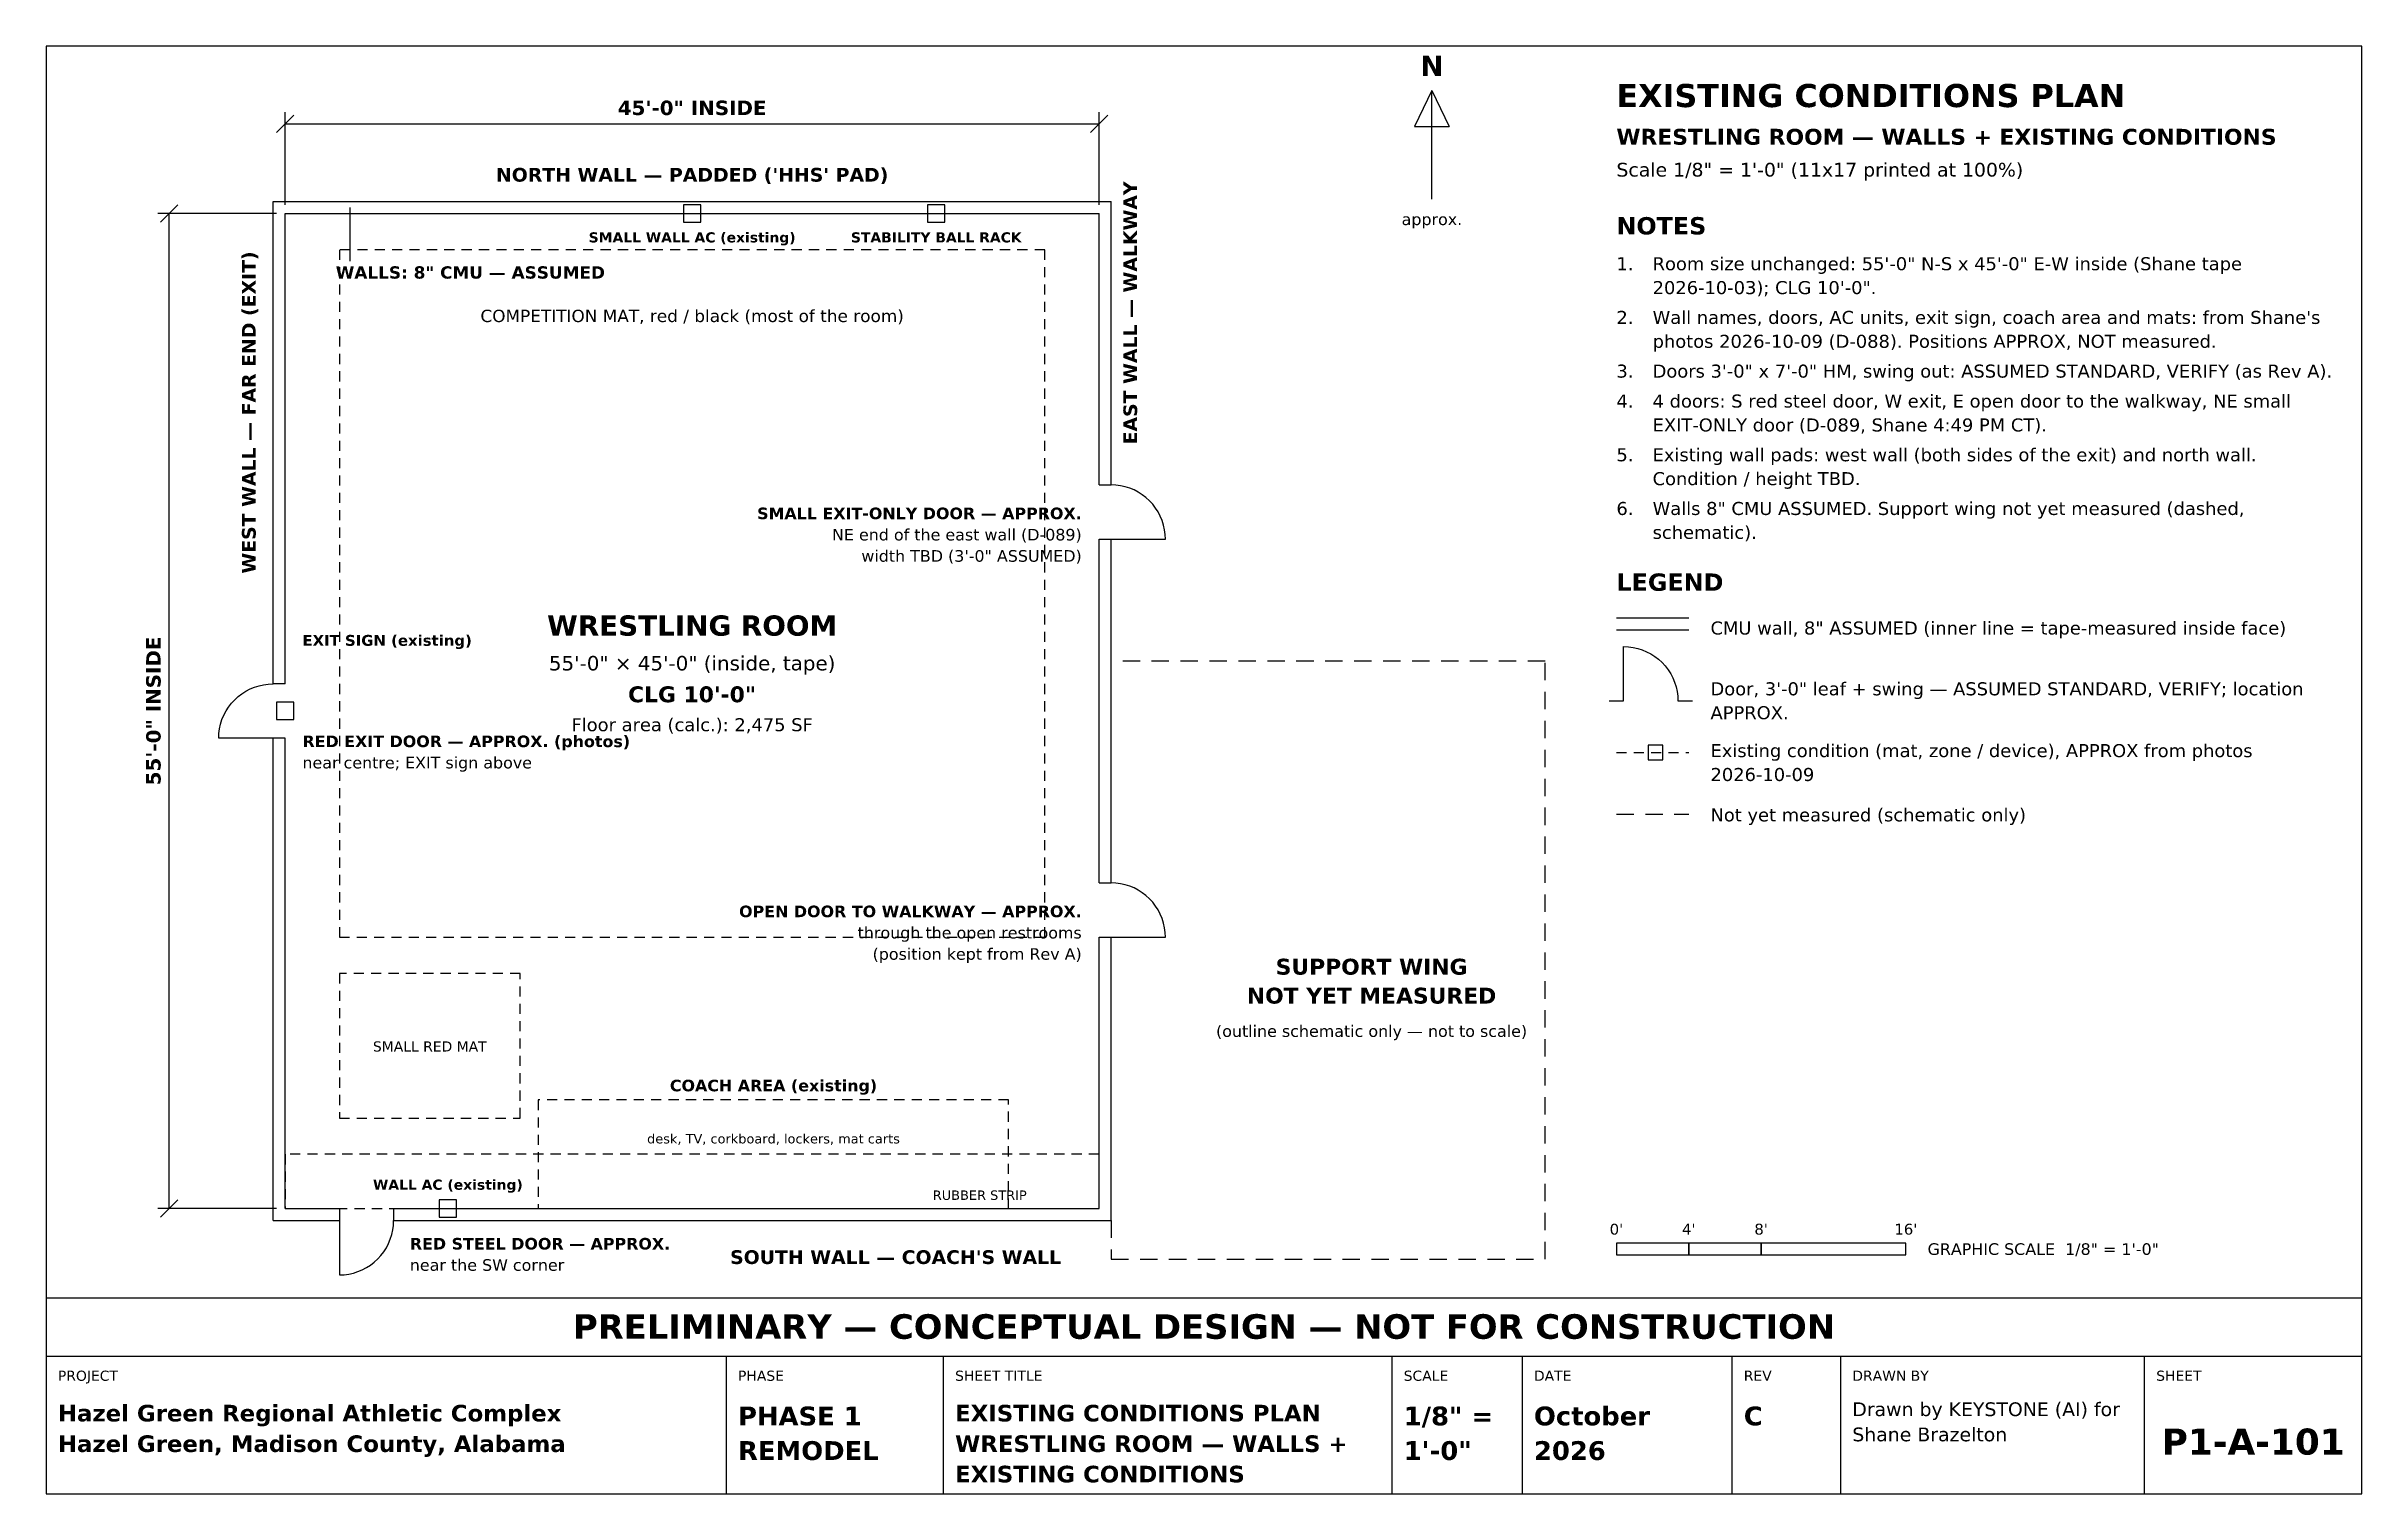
# Model space of a CAD drawing. Header units: inches. Extents: x 0.5 to 16.5, y 0.5 to 10.5.
import ezdxf
from ezdxf.enums import TextEntityAlignment as Align

# ---------------------------------------------------------------- set-up
doc = ezdxf.new("R2010")
doc.units = ezdxf.units.IN
doc.header["$MEASUREMENT"] = 0
for name, color, linetype in [('A-ANNO-DIMS', 7, 'Continuous'), ('A-ANNO-TEXT', 7, 'Continuous'), ('A-DOOR-IDEN', 7, 'Continuous'), ('A-FLOR-EXST', 7, 'Continuous'), ('A-WALL', 7, 'Continuous'), ('A-WALL-NMSR', 7, 'Continuous'), ('G-ANNO-TTLB', 7, 'Continuous')]:
    doc.layers.add(name, color=color, linetype=linetype)
doc.styles.add('KS-BOLD', font='DejaVuSans-Bold.ttf')
doc.styles.add('KS-REG', font='DejaVuSans.ttf')

msp = doc.modelspace()

# ---------------------------------------------------------------- linework, layer by layer
at = {"layer": 'A-ANNO-DIMS'}
for p, q in [((2.09, 9.905), (2.21, 10.025)), ((2.15, 9.405), (2.15, 10.045)), ((2.15, 9.965), (7.775, 9.965)), ((7.715, 9.905), (7.835, 10.025)), ((7.775, 9.405), (7.775, 10.045)), ((2.09, 9.345), (1.27, 9.345)), ((1.29, 9.285), (1.41, 9.405)), ((1.35, 2.47), (1.35, 9.345)), ((2.6, 9.015), (2.6, 9.387)), ((2.09, 2.47), (1.27, 2.47)), ((1.29, 2.41), (1.41, 2.53))]:
    msp.add_line(p, q, dxfattribs=at)
for points in [[(11.35, 2.15), (11.85, 2.15), (11.85, 2.23), (11.35, 2.23)], [(11.85, 2.15), (12.35, 2.15), (12.35, 2.23), (11.85, 2.23)], [(12.35, 2.15), (13.35, 2.15), (13.35, 2.23), (12.35, 2.23)]]:
    msp.add_lwpolyline(points, close=True, dxfattribs=at)
at = {"layer": 'A-ANNO-TEXT'}
for p, q in [((10.075, 10.195), (9.955, 9.945)), ((10.075, 9.445), (10.075, 10.195)), ((10.075, 10.195), (10.195, 9.945)), ((9.955, 9.945), (10.195, 9.945))]:
    msp.add_line(p, q, dxfattribs=at)
at = {"layer": 'A-DOOR-IDEN'}
for p, q in [((7.891, 7.469), (7.858, 7.47)), ((7.923, 7.464), (7.891, 7.469)), ((7.955, 7.457), (7.923, 7.464)), ((7.987, 7.447), (7.955, 7.457)), ((8.017, 7.435), (7.987, 7.447)), ((8.046, 7.42), (8.017, 7.435)), ((8.073, 7.402), (8.046, 7.42)), ((8.099, 7.382), (8.073, 7.402)), ((8.123, 7.36), (8.099, 7.382)), ((8.146, 7.336), (8.123, 7.36)), ((8.166, 7.31), (8.146, 7.336)), ((8.183, 7.283), (8.166, 7.31)), ((8.198, 7.253), (8.183, 7.283)), ((8.211, 7.223), (8.198, 7.253)), ((8.221, 7.192), (8.211, 7.223)), ((7.858, 7.095), (8.233, 7.095)), ((8.228, 7.16), (8.221, 7.192)), ((8.232, 7.128), (8.228, 7.16)), ((8.233, 7.095), (8.232, 7.128)), ((11.4, 5.978), (11.4, 6.353)), ((11.4, 6.353), (11.433, 6.351)), ((11.433, 6.351), (11.465, 6.347)), ((11.465, 6.347), (11.497, 6.34)), ((11.497, 6.34), (11.528, 6.33)), ((11.528, 6.33), (11.558, 6.317)), ((11.558, 6.317), (11.588, 6.302)), ((11.588, 6.302), (11.615, 6.285)), ((11.615, 6.285), (11.641, 6.265)), ((11.641, 6.265), (11.665, 6.243)), ((11.665, 6.243), (11.687, 6.219)), ((1.938, 6.072), (1.97, 6.082)), ((1.97, 6.082), (2.002, 6.089)), ((2.002, 6.089), (2.034, 6.094)), ((2.034, 6.094), (2.067, 6.095)), ((11.687, 6.219), (11.707, 6.193)), ((11.707, 6.193), (11.725, 6.165)), ((11.725, 6.165), (11.74, 6.136)), ((11.74, 6.136), (11.752, 6.106)), ((11.752, 6.106), (11.762, 6.075)), ((1.742, 5.908), (1.759, 5.935)), ((1.759, 5.935), (1.779, 5.961)), ((1.779, 5.961), (1.802, 5.985)), ((1.802, 5.985), (1.826, 6.007)), ((1.826, 6.007), (1.852, 6.027)), ((1.852, 6.027), (1.879, 6.045)), ((1.879, 6.045), (1.908, 6.06)), ((1.908, 6.06), (1.938, 6.072)), ((11.762, 6.075), (11.769, 6.043)), ((11.769, 6.043), (11.774, 6.01)), ((11.774, 6.01), (11.775, 5.978)), ((1.693, 5.753), (1.697, 5.785)), ((1.697, 5.785), (1.704, 5.817)), ((1.704, 5.817), (1.714, 5.848)), ((1.714, 5.848), (1.727, 5.878)), ((1.727, 5.878), (1.742, 5.908)), ((1.692, 5.72), (1.693, 5.753)), ((2.067, 5.72), (1.692, 5.72)), ((7.891, 4.719), (7.858, 4.72)), ((7.923, 4.714), (7.891, 4.719)), ((7.955, 4.707), (7.923, 4.714)), ((7.987, 4.697), (7.955, 4.707)), ((8.017, 4.685), (7.987, 4.697)), ((8.046, 4.67), (8.017, 4.685)), ((8.073, 4.652), (8.046, 4.67)), ((8.099, 4.632), (8.073, 4.652)), ((8.123, 4.61), (8.099, 4.632)), ((8.146, 4.586), (8.123, 4.61)), ((8.166, 4.56), (8.146, 4.586)), ((8.183, 4.533), (8.166, 4.56)), ((8.198, 4.503), (8.183, 4.533)), ((8.211, 4.473), (8.198, 4.503)), ((7.858, 4.345), (8.233, 4.345)), ((8.221, 4.442), (8.211, 4.473)), ((8.228, 4.41), (8.221, 4.442)), ((8.232, 4.378), (8.228, 4.41)), ((8.233, 4.345), (8.232, 4.378)), ((2.525, 2.387), (2.525, 2.012)), ((2.865, 2.228), (2.877, 2.258)), ((2.877, 2.258), (2.887, 2.29)), ((2.887, 2.29), (2.894, 2.322)), ((2.894, 2.322), (2.899, 2.354)), ((2.899, 2.354), (2.9, 2.387)), ((2.74, 2.079), (2.766, 2.099)), ((2.766, 2.099), (2.79, 2.122)), ((2.79, 2.122), (2.812, 2.146)), ((2.812, 2.146), (2.832, 2.172)), ((2.832, 2.172), (2.85, 2.199)), ((2.85, 2.199), (2.865, 2.228)), ((2.525, 2.012), (2.558, 2.013)), ((2.558, 2.013), (2.59, 2.017)), ((2.59, 2.017), (2.622, 2.024)), ((2.622, 2.024), (2.653, 2.034)), ((2.653, 2.034), (2.683, 2.047)), ((2.683, 2.047), (2.712, 2.062)), ((2.712, 2.062), (2.74, 2.079))]:
    msp.add_line(p, q, dxfattribs=at)
at = {"layer": 'A-FLOR-EXST'}
for p, q in [((2.525, 9.095), (2.525, 9.025)), ((2.525, 8.975), (2.525, 8.905)), ((2.6, 9.095), (2.53, 9.095)), ((2.72, 9.095), (2.65, 9.095)), ((2.84, 9.095), (2.77, 9.095)), ((2.96, 9.095), (2.89, 9.095)), ((3.08, 9.095), (3.01, 9.095)), ((3.2, 9.095), (3.13, 9.095)), ((3.32, 9.095), (3.25, 9.095)), ((3.44, 9.095), (3.37, 9.095)), ((3.56, 9.095), (3.49, 9.095)), ((3.68, 9.095), (3.61, 9.095)), ((3.8, 9.095), (3.73, 9.095)), ((3.92, 9.095), (3.85, 9.095)), ((4.04, 9.095), (3.97, 9.095)), ((4.16, 9.095), (4.09, 9.095)), ((4.28, 9.095), (4.21, 9.095)), ((4.4, 9.095), (4.33, 9.095)), ((4.52, 9.095), (4.45, 9.095)), ((4.64, 9.095), (4.57, 9.095)), ((4.76, 9.095), (4.69, 9.095)), ((4.88, 9.095), (4.81, 9.095)), ((5, 9.095), (4.93, 9.095)), ((5.12, 9.095), (5.05, 9.095)), ((5.24, 9.095), (5.17, 9.095)), ((5.36, 9.095), (5.29, 9.095)), ((5.48, 9.095), (5.41, 9.095)), ((5.6, 9.095), (5.53, 9.095)), ((5.72, 9.095), (5.65, 9.095)), ((5.84, 9.095), (5.77, 9.095)), ((5.96, 9.095), (5.89, 9.095)), ((6.08, 9.095), (6.01, 9.095)), ((6.2, 9.095), (6.13, 9.095)), ((6.32, 9.095), (6.25, 9.095)), ((6.44, 9.095), (6.37, 9.095)), ((6.56, 9.095), (6.49, 9.095)), ((6.68, 9.095), (6.61, 9.095)), ((6.8, 9.095), (6.73, 9.095)), ((6.92, 9.095), (6.85, 9.095)), ((7.04, 9.095), (6.97, 9.095)), ((7.16, 9.095), (7.09, 9.095)), ((7.28, 9.095), (7.21, 9.095)), ((7.4, 9.095), (7.33, 9.095)), ((7.4, 9.025), (7.4, 9.095)), ((7.4, 8.905), (7.4, 8.975)), ((2.525, 8.855), (2.525, 8.785)), ((7.4, 8.785), (7.4, 8.855)), ((2.525, 8.735), (2.525, 8.665)), ((7.4, 8.665), (7.4, 8.735)), ((2.525, 8.615), (2.525, 8.545)), ((2.525, 8.495), (2.525, 8.425)), ((7.4, 8.545), (7.4, 8.615)), ((7.4, 8.425), (7.4, 8.495)), ((2.525, 8.375), (2.525, 8.305)), ((7.4, 8.305), (7.4, 8.375)), ((2.525, 8.255), (2.525, 8.185)), ((7.4, 8.185), (7.4, 8.255)), ((2.525, 8.135), (2.525, 8.065)), ((2.525, 8.015), (2.525, 7.945)), ((7.4, 8.065), (7.4, 8.135)), ((7.4, 7.945), (7.4, 8.015)), ((2.525, 7.895), (2.525, 7.825)), ((7.4, 7.825), (7.4, 7.895)), ((2.525, 7.775), (2.525, 7.705)), ((7.4, 7.705), (7.4, 7.775)), ((2.525, 7.655), (2.525, 7.585)), ((2.525, 7.535), (2.525, 7.465)), ((7.4, 7.585), (7.4, 7.655)), ((7.4, 7.465), (7.4, 7.535)), ((2.525, 7.415), (2.525, 7.345)), ((7.4, 7.345), (7.4, 7.415)), ((2.525, 7.295), (2.525, 7.225)), ((7.4, 7.225), (7.4, 7.295)), ((2.525, 7.175), (2.525, 7.105)), ((2.525, 7.055), (2.525, 6.985)), ((7.4, 7.105), (7.4, 7.175)), ((7.4, 6.985), (7.4, 7.055)), ((2.525, 6.935), (2.525, 6.865)), ((7.4, 6.865), (7.4, 6.935)), ((2.525, 6.815), (2.525, 6.745)), ((7.4, 6.745), (7.4, 6.815)), ((2.525, 6.695), (2.525, 6.625)), ((2.525, 6.575), (2.525, 6.505)), ((7.4, 6.625), (7.4, 6.695)), ((7.4, 6.505), (7.4, 6.575)), ((2.525, 6.455), (2.525, 6.385)), ((7.4, 6.385), (7.4, 6.455)), ((2.525, 6.335), (2.525, 6.265)), ((7.4, 6.265), (7.4, 6.335)), ((2.525, 6.215), (2.525, 6.145)), ((2.525, 6.095), (2.525, 6.025)), ((7.4, 6.145), (7.4, 6.215)), ((7.4, 6.025), (7.4, 6.095)), ((2.525, 5.975), (2.525, 5.905)), ((7.4, 5.905), (7.4, 5.975)), ((2.525, 5.855), (2.525, 5.785)), ((7.4, 5.785), (7.4, 5.855)), ((2.525, 5.735), (2.525, 5.665)), ((2.525, 5.615), (2.525, 5.545)), ((7.4, 5.665), (7.4, 5.735)), ((7.4, 5.545), (7.4, 5.615)), ((11.35, 5.621), (11.42, 5.621)), ((11.47, 5.621), (11.54, 5.621)), ((11.59, 5.621), (11.66, 5.621)), ((11.71, 5.621), (11.78, 5.621)), ((11.83, 5.621), (11.85, 5.621)), ((2.525, 5.495), (2.525, 5.425)), ((7.4, 5.425), (7.4, 5.495)), ((2.525, 5.375), (2.525, 5.305)), ((7.4, 5.305), (7.4, 5.375)), ((2.525, 5.255), (2.525, 5.185)), ((2.525, 5.135), (2.525, 5.065)), ((7.4, 5.185), (7.4, 5.255)), ((7.4, 5.065), (7.4, 5.135)), ((2.525, 5.015), (2.525, 4.945)), ((7.4, 4.945), (7.4, 5.015)), ((2.525, 4.895), (2.525, 4.825)), ((7.4, 4.825), (7.4, 4.895)), ((2.525, 4.775), (2.525, 4.705)), ((2.525, 4.655), (2.525, 4.585)), ((7.4, 4.705), (7.4, 4.775)), ((7.4, 4.585), (7.4, 4.655)), ((2.525, 4.535), (2.525, 4.465)), ((7.4, 4.465), (7.4, 4.535)), ((2.525, 4.415), (2.525, 4.345)), ((2.525, 4.345), (2.595, 4.345)), ((2.645, 4.345), (2.715, 4.345)), ((2.765, 4.345), (2.835, 4.345)), ((2.885, 4.345), (2.955, 4.345)), ((3.005, 4.345), (3.075, 4.345)), ((3.125, 4.345), (3.195, 4.345)), ((3.245, 4.345), (3.315, 4.345)), ((3.365, 4.345), (3.435, 4.345)), ((3.485, 4.345), (3.555, 4.345)), ((3.605, 4.345), (3.675, 4.345)), ((3.725, 4.345), (3.795, 4.345)), ((3.845, 4.345), (3.915, 4.345)), ((3.965, 4.345), (4.035, 4.345)), ((4.085, 4.345), (4.155, 4.345)), ((4.205, 4.345), (4.275, 4.345)), ((4.325, 4.345), (4.395, 4.345)), ((4.445, 4.345), (4.515, 4.345)), ((4.565, 4.345), (4.635, 4.345)), ((4.685, 4.345), (4.755, 4.345)), ((4.805, 4.345), (4.875, 4.345)), ((4.925, 4.345), (4.995, 4.345)), ((5.045, 4.345), (5.115, 4.345)), ((5.165, 4.345), (5.235, 4.345)), ((5.285, 4.345), (5.355, 4.345)), ((5.405, 4.345), (5.475, 4.345)), ((5.525, 4.345), (5.595, 4.345)), ((5.645, 4.345), (5.715, 4.345)), ((5.765, 4.345), (5.835, 4.345)), ((5.885, 4.345), (5.955, 4.345)), ((6.005, 4.345), (6.075, 4.345)), ((6.125, 4.345), (6.195, 4.345)), ((6.245, 4.345), (6.315, 4.345)), ((6.365, 4.345), (6.435, 4.345)), ((6.485, 4.345), (6.555, 4.345)), ((6.605, 4.345), (6.675, 4.345)), ((6.725, 4.345), (6.795, 4.345)), ((6.845, 4.345), (6.915, 4.345)), ((6.965, 4.345), (7.035, 4.345)), ((7.085, 4.345), (7.155, 4.345)), ((7.205, 4.345), (7.275, 4.345)), ((7.325, 4.345), (7.395, 4.345)), ((7.4, 4.345), (7.4, 4.415)), ((2.575, 4.095), (2.525, 4.095)), ((2.525, 4.095), (2.525, 4.025)), ((2.695, 4.095), (2.625, 4.095)), ((2.815, 4.095), (2.745, 4.095)), ((2.935, 4.095), (2.865, 4.095)), ((3.055, 4.095), (2.985, 4.095)), ((3.175, 4.095), (3.105, 4.095)), ((3.295, 4.095), (3.225, 4.095)), ((3.415, 4.095), (3.345, 4.095)), ((3.535, 4.095), (3.465, 4.095)), ((3.655, 4.095), (3.585, 4.095)), ((3.775, 4.095), (3.705, 4.095)), ((3.775, 4.055), (3.775, 4.095)), ((3.775, 3.935), (3.775, 4.005)), ((2.525, 3.975), (2.525, 3.905)), ((2.525, 3.855), (2.525, 3.785)), ((3.775, 3.815), (3.775, 3.885)), ((2.525, 3.735), (2.525, 3.665)), ((3.775, 3.695), (3.775, 3.765)), ((2.525, 3.615), (2.525, 3.545)), ((3.775, 3.575), (3.775, 3.645)), ((3.775, 3.455), (3.775, 3.525)), ((2.525, 3.495), (2.525, 3.425)), ((2.525, 3.375), (2.525, 3.305)), ((3.775, 3.335), (3.775, 3.405)), ((2.525, 3.255), (2.525, 3.185)), ((3.775, 3.215), (3.775, 3.285)), ((3.91, 3.22), (3.9, 3.22)), ((3.9, 3.22), (3.9, 3.15)), ((4.03, 3.22), (3.96, 3.22)), ((4.15, 3.22), (4.08, 3.22)), ((4.27, 3.22), (4.2, 3.22)), ((4.39, 3.22), (4.32, 3.22)), ((4.51, 3.22), (4.44, 3.22)), ((4.63, 3.22), (4.56, 3.22)), ((4.75, 3.22), (4.68, 3.22)), ((4.87, 3.22), (4.8, 3.22)), ((4.99, 3.22), (4.92, 3.22)), ((5.11, 3.22), (5.04, 3.22)), ((5.23, 3.22), (5.16, 3.22)), ((5.35, 3.22), (5.28, 3.22)), ((5.47, 3.22), (5.4, 3.22)), ((5.59, 3.22), (5.52, 3.22)), ((5.71, 3.22), (5.64, 3.22)), ((5.83, 3.22), (5.76, 3.22)), ((5.95, 3.22), (5.88, 3.22)), ((6.07, 3.22), (6, 3.22)), ((6.19, 3.22), (6.12, 3.22)), ((6.31, 3.22), (6.24, 3.22)), ((6.43, 3.22), (6.36, 3.22)), ((6.55, 3.22), (6.48, 3.22)), ((6.67, 3.22), (6.6, 3.22)), ((6.79, 3.22), (6.72, 3.22)), ((6.91, 3.22), (6.84, 3.22)), ((7.03, 3.22), (6.96, 3.22)), ((7.15, 3.22), (7.08, 3.22)), ((7.15, 3.19), (7.15, 3.22)), ((2.525, 3.135), (2.525, 3.095)), ((2.525, 3.095), (2.595, 3.095)), ((2.645, 3.095), (2.715, 3.095)), ((2.765, 3.095), (2.835, 3.095)), ((2.885, 3.095), (2.955, 3.095)), ((3.005, 3.095), (3.075, 3.095)), ((3.125, 3.095), (3.195, 3.095)), ((3.245, 3.095), (3.315, 3.095)), ((3.365, 3.095), (3.435, 3.095)), ((3.485, 3.095), (3.555, 3.095)), ((3.605, 3.095), (3.675, 3.095)), ((3.725, 3.095), (3.775, 3.095)), ((3.775, 3.095), (3.775, 3.165)), ((3.9, 3.1), (3.9, 3.03)), ((7.15, 3.07), (7.15, 3.14)), ((3.9, 2.98), (3.9, 2.91)), ((7.15, 2.95), (7.15, 3.02)), ((7.15, 2.83), (7.15, 2.9)), ((2.15, 2.845), (2.15, 2.775)), ((2.15, 2.725), (2.15, 2.655)), ((2.255, 2.845), (2.185, 2.845)), ((2.375, 2.845), (2.305, 2.845)), ((2.495, 2.845), (2.425, 2.845)), ((2.615, 2.845), (2.545, 2.845)), ((2.735, 2.845), (2.665, 2.845)), ((2.855, 2.845), (2.785, 2.845)), ((2.975, 2.845), (2.905, 2.845)), ((3.095, 2.845), (3.025, 2.845)), ((3.215, 2.845), (3.145, 2.845)), ((3.335, 2.845), (3.265, 2.845)), ((3.455, 2.845), (3.385, 2.845)), ((3.575, 2.845), (3.505, 2.845)), ((3.695, 2.845), (3.625, 2.845)), ((3.815, 2.845), (3.745, 2.845)), ((3.935, 2.845), (3.865, 2.845)), ((3.9, 2.86), (3.9, 2.79)), ((3.9, 2.74), (3.9, 2.67)), ((4.055, 2.845), (3.985, 2.845)), ((4.175, 2.845), (4.105, 2.845)), ((4.295, 2.845), (4.225, 2.845)), ((4.415, 2.845), (4.345, 2.845)), ((4.535, 2.845), (4.465, 2.845)), ((4.655, 2.845), (4.585, 2.845)), ((4.775, 2.845), (4.705, 2.845)), ((4.895, 2.845), (4.825, 2.845)), ((5.015, 2.845), (4.945, 2.845)), ((5.135, 2.845), (5.065, 2.845)), ((5.255, 2.845), (5.185, 2.845)), ((5.375, 2.845), (5.305, 2.845)), ((5.495, 2.845), (5.425, 2.845)), ((5.615, 2.845), (5.545, 2.845)), ((5.735, 2.845), (5.665, 2.845)), ((5.855, 2.845), (5.785, 2.845)), ((5.975, 2.845), (5.905, 2.845)), ((6.095, 2.845), (6.025, 2.845)), ((6.215, 2.845), (6.145, 2.845)), ((6.335, 2.845), (6.265, 2.845)), ((6.455, 2.845), (6.385, 2.845)), ((6.575, 2.845), (6.505, 2.845)), ((6.695, 2.845), (6.625, 2.845)), ((6.815, 2.845), (6.745, 2.845)), ((6.935, 2.845), (6.865, 2.845)), ((7.055, 2.845), (6.985, 2.845)), ((7.175, 2.845), (7.105, 2.845)), ((7.15, 2.71), (7.15, 2.78)), ((7.295, 2.845), (7.225, 2.845)), ((7.415, 2.845), (7.345, 2.845)), ((7.535, 2.845), (7.465, 2.845)), ((7.655, 2.845), (7.585, 2.845)), ((7.775, 2.845), (7.705, 2.845)), ((7.775, 2.83), (7.775, 2.845)), ((7.775, 2.71), (7.775, 2.78)), ((2.15, 2.605), (2.15, 2.535)), ((3.9, 2.62), (3.9, 2.55)), ((7.15, 2.59), (7.15, 2.66)), ((7.775, 2.59), (7.775, 2.66)), ((2.15, 2.485), (2.15, 2.47)), ((2.15, 2.47), (2.22, 2.47)), ((2.27, 2.47), (2.34, 2.47)), ((2.39, 2.47), (2.46, 2.47)), ((2.51, 2.47), (2.58, 2.47)), ((2.63, 2.47), (2.7, 2.47)), ((2.75, 2.47), (2.82, 2.47)), ((2.87, 2.47), (2.94, 2.47)), ((2.99, 2.47), (3.06, 2.47)), ((3.11, 2.47), (3.18, 2.47)), ((3.23, 2.47), (3.3, 2.47)), ((3.35, 2.47), (3.42, 2.47)), ((3.47, 2.47), (3.54, 2.47)), ((3.59, 2.47), (3.66, 2.47)), ((3.71, 2.47), (3.78, 2.47)), ((3.83, 2.47), (3.9, 2.47)), ((3.9, 2.5), (3.9, 2.47)), ((3.9, 2.47), (3.97, 2.47)), ((3.95, 2.47), (4.02, 2.47)), ((4.02, 2.47), (4.09, 2.47)), ((4.07, 2.47), (4.14, 2.47)), ((4.14, 2.47), (4.21, 2.47)), ((4.19, 2.47), (4.26, 2.47)), ((4.26, 2.47), (4.33, 2.47)), ((4.31, 2.47), (4.38, 2.47)), ((4.38, 2.47), (4.45, 2.47)), ((4.43, 2.47), (4.5, 2.47)), ((4.5, 2.47), (4.57, 2.47)), ((4.55, 2.47), (4.62, 2.47)), ((4.62, 2.47), (4.69, 2.47)), ((4.67, 2.47), (4.74, 2.47)), ((4.74, 2.47), (4.81, 2.47)), ((4.79, 2.47), (4.86, 2.47)), ((4.86, 2.47), (4.93, 2.47)), ((4.91, 2.47), (4.98, 2.47)), ((4.98, 2.47), (5.05, 2.47)), ((5.03, 2.47), (5.1, 2.47)), ((5.1, 2.47), (5.17, 2.47)), ((5.15, 2.47), (5.22, 2.47)), ((5.22, 2.47), (5.29, 2.47)), ((5.27, 2.47), (5.34, 2.47)), ((5.34, 2.47), (5.41, 2.47)), ((5.39, 2.47), (5.46, 2.47)), ((5.46, 2.47), (5.53, 2.47)), ((5.51, 2.47), (5.58, 2.47)), ((5.58, 2.47), (5.65, 2.47)), ((5.63, 2.47), (5.7, 2.47)), ((5.7, 2.47), (5.77, 2.47)), ((5.75, 2.47), (5.82, 2.47)), ((5.82, 2.47), (5.89, 2.47)), ((5.87, 2.47), (5.94, 2.47)), ((5.94, 2.47), (6.01, 2.47)), ((5.99, 2.47), (6.06, 2.47)), ((6.06, 2.47), (6.13, 2.47)), ((6.11, 2.47), (6.18, 2.47)), ((6.18, 2.47), (6.25, 2.47)), ((6.23, 2.47), (6.3, 2.47)), ((6.3, 2.47), (6.37, 2.47)), ((6.35, 2.47), (6.42, 2.47)), ((6.42, 2.47), (6.49, 2.47)), ((6.47, 2.47), (6.54, 2.47)), ((6.54, 2.47), (6.61, 2.47)), ((6.59, 2.47), (6.66, 2.47)), ((6.66, 2.47), (6.73, 2.47)), ((6.71, 2.47), (6.78, 2.47)), ((6.78, 2.47), (6.85, 2.47)), ((6.83, 2.47), (6.9, 2.47)), ((6.9, 2.47), (6.97, 2.47)), ((6.95, 2.47), (7.02, 2.47)), ((7.02, 2.47), (7.09, 2.47)), ((7.07, 2.47), (7.14, 2.47)), ((7.14, 2.47), (7.15, 2.47)), ((7.15, 2.47), (7.15, 2.54)), ((7.19, 2.47), (7.26, 2.47)), ((7.31, 2.47), (7.38, 2.47)), ((7.43, 2.47), (7.5, 2.47)), ((7.55, 2.47), (7.62, 2.47)), ((7.67, 2.47), (7.74, 2.47)), ((7.775, 2.47), (7.775, 2.54))]:
    msp.add_line(p, q, dxfattribs=at)
for points in [[(4.903, 9.285), (5.023, 9.285), (5.023, 9.405), (4.903, 9.405)], [(6.59, 9.285), (6.71, 9.285), (6.71, 9.405), (6.59, 9.405)], [(2.09, 5.848), (2.21, 5.848), (2.21, 5.968), (2.09, 5.968)], [(11.57, 5.571), (11.67, 5.571), (11.67, 5.671), (11.57, 5.671)], [(3.215, 2.41), (3.335, 2.41), (3.335, 2.53), (3.215, 2.53)]]:
    msp.add_lwpolyline(points, close=True, dxfattribs=at)
at = {"layer": 'A-WALL'}
for p, q in [((2.067, 6.095), (2.067, 9.428)), ((2.067, 9.428), (7.858, 9.428)), ((2.15, 6.095), (2.15, 9.345)), ((2.15, 9.345), (7.775, 9.345)), ((7.775, 7.47), (7.775, 9.345)), ((7.858, 7.47), (7.858, 9.428)), ((7.775, 7.47), (7.858, 7.47)), ((7.775, 4.72), (7.775, 7.095)), ((7.775, 7.095), (7.858, 7.095)), ((7.858, 4.72), (7.858, 7.095)), ((11.35, 6.551), (11.85, 6.551)), ((11.35, 6.468), (11.85, 6.468)), ((2.15, 6.095), (2.067, 6.095)), ((11.3, 5.978), (11.4, 5.978)), ((11.775, 5.978), (11.875, 5.978)), ((2.067, 2.387), (2.067, 5.72)), ((2.15, 5.72), (2.067, 5.72)), ((2.15, 2.47), (2.15, 5.72)), ((7.775, 4.72), (7.858, 4.72)), ((7.775, 2.47), (7.775, 4.345)), ((7.775, 4.345), (7.858, 4.345)), ((7.858, 2.387), (7.858, 4.345)), ((2.15, 2.47), (2.525, 2.47)), ((2.525, 2.47), (2.525, 2.387)), ((2.9, 2.47), (7.775, 2.47)), ((2.9, 2.47), (2.9, 2.387)), ((2.067, 2.387), (2.525, 2.387)), ((2.9, 2.387), (7.858, 2.387))]:
    msp.add_line(p, q, dxfattribs=at)
at = {"layer": 'A-WALL-NMSR'}
for p, q in [((8.058, 6.251), (7.938, 6.251)), ((8.258, 6.251), (8.138, 6.251)), ((8.458, 6.251), (8.338, 6.251)), ((8.658, 6.251), (8.538, 6.251)), ((8.858, 6.251), (8.738, 6.251)), ((9.058, 6.251), (8.938, 6.251)), ((9.258, 6.251), (9.138, 6.251)), ((9.458, 6.251), (9.338, 6.251)), ((9.658, 6.251), (9.538, 6.251)), ((9.858, 6.251), (9.738, 6.251)), ((10.058, 6.251), (9.938, 6.251)), ((10.258, 6.251), (10.138, 6.251)), ((10.458, 6.251), (10.338, 6.251)), ((10.658, 6.251), (10.538, 6.251)), ((10.858, 6.251), (10.738, 6.251)), ((10.858, 6.12), (10.858, 6.24)), ((10.858, 5.92), (10.858, 6.04)), ((10.858, 5.72), (10.858, 5.84)), ((10.858, 5.52), (10.858, 5.64)), ((10.858, 5.32), (10.858, 5.44)), ((10.858, 5.12), (10.858, 5.24)), ((11.35, 5.195), (11.47, 5.195)), ((11.55, 5.195), (11.67, 5.195)), ((11.75, 5.195), (11.85, 5.195)), ((10.858, 4.92), (10.858, 5.04)), ((10.858, 4.72), (10.858, 4.84)), ((10.858, 4.52), (10.858, 4.64)), ((10.858, 4.32), (10.858, 4.44)), ((10.858, 4.12), (10.858, 4.24)), ((10.858, 3.92), (10.858, 4.04)), ((10.858, 3.72), (10.858, 3.84)), ((10.858, 3.52), (10.858, 3.64)), ((10.858, 3.32), (10.858, 3.44)), ((10.858, 3.12), (10.858, 3.24)), ((10.858, 2.92), (10.858, 3.04)), ((10.858, 2.72), (10.858, 2.84)), ((10.858, 2.52), (10.858, 2.64)), ((10.858, 2.32), (10.858, 2.44)), ((7.858, 2.387), (7.858, 2.267)), ((10.858, 2.12), (10.858, 2.24)), ((7.858, 2.187), (7.858, 2.12)), ((7.858, 2.12), (7.978, 2.12)), ((8.058, 2.12), (8.178, 2.12)), ((8.258, 2.12), (8.378, 2.12)), ((8.458, 2.12), (8.578, 2.12)), ((8.658, 2.12), (8.778, 2.12)), ((8.858, 2.12), (8.978, 2.12)), ((9.058, 2.12), (9.178, 2.12)), ((9.258, 2.12), (9.378, 2.12)), ((9.458, 2.12), (9.578, 2.12)), ((9.658, 2.12), (9.778, 2.12)), ((9.858, 2.12), (9.978, 2.12)), ((10.058, 2.12), (10.178, 2.12)), ((10.258, 2.12), (10.378, 2.12)), ((10.458, 2.12), (10.578, 2.12)), ((10.658, 2.12), (10.778, 2.12))]:
    msp.add_line(p, q, dxfattribs=at)
at = {"layer": 'G-ANNO-TTLB'}
for p, q in [((0.5, 1.45), (16.5, 1.45)), ((5.2, 0.5), (5.2, 1.45)), ((6.7, 0.5), (6.7, 1.45)), ((9.8, 0.5), (9.8, 1.45)), ((10.7, 0.5), (10.7, 1.45)), ((12.15, 0.5), (12.15, 1.45)), ((12.9, 0.5), (12.9, 1.45)), ((15, 0.5), (15, 1.45))]:
    msp.add_line(p, q, dxfattribs=at)
for points in [[(0.5, 0.5), (16.5, 0.5), (16.5, 10.5), (0.5, 10.5)], [(0.5, 1.45), (16.5, 1.45), (16.5, 1.85), (0.5, 1.85)]]:
    msp.add_lwpolyline(points, close=True, dxfattribs=at)

# ---------------------------------------------------------------- texts
at = {"layer": 'A-ANNO-DIMS'}
for s, height, style, p in [('45\'-0" INSIDE', 0.1, 'KS-BOLD', (4.963, 10.025)), ("0'", 0.075, 'KS-REG', (11.35, 2.29)), ("4'", 0.075, 'KS-REG', (11.85, 2.29)), ("8'", 0.075, 'KS-REG', (12.35, 2.29)), ("16'", 0.075, 'KS-REG', (13.35, 2.29))]:
    msp.add_text(s, height=height, dxfattribs=dict(at, style=style)).set_placement(p, align=Align.CENTER)
at = {"layer": 'A-ANNO-DIMS', "style": 'KS-BOLD'}
msp.add_text('55\'-0" INSIDE', height=0.1, rotation=90, dxfattribs=at).set_placement((1.29, 5.908), align=Align.CENTER)
at = {"layer": 'A-ANNO-DIMS', "style": 'KS-REG'}
msp.add_text('GRAPHIC SCALE  1/8" = 1\'-0"', height=0.08, dxfattribs=at).set_placement((13.5, 2.15))
at = {"layer": 'A-ANNO-TEXT'}
for s, height, style, p in [('N', 0.14, 'KS-BOLD', (10.075, 10.295)), ("NORTH WALL — PADDED ('HHS' PAD)", 0.095, 'KS-BOLD', (4.963, 9.565)), ('approx.', 0.08, 'KS-REG', (10.075, 9.265)), ('WRESTLING ROOM', 0.14, 'KS-BOLD', (4.963, 6.428)), ('55\'-0" × 45\'-0" (inside, tape)', 0.1, 'KS-REG', (4.963, 6.188)), ('CLG 10\'-0"', 0.11, 'KS-BOLD', (4.963, 5.968)), ('Floor area (calc.): 2,475 SF', 0.09, 'KS-REG', (4.963, 5.768)), ("SOUTH WALL — COACH'S WALL", 0.095, 'KS-BOLD', (6.369, 2.087))]:
    msp.add_text(s, height=height, dxfattribs=dict(at, style=style)).set_placement(p, align=Align.CENTER)
for s, height, style, p in [('EXISTING CONDITIONS PLAN', 0.16, 'KS-BOLD', (11.35, 10.08)), ('WRESTLING ROOM — WALLS + EXISTING CONDITIONS', 0.11, 'KS-BOLD', (11.35, 9.82)), ('Scale 1/8" = 1\'-0" (11x17 printed at 100%)', 0.095, 'KS-REG', (11.35, 9.6)), ('NOTES', 0.12, 'KS-BOLD', (11.35, 9.2)), ('WALLS: 8" CMU — ASSUMED', 0.085, 'KS-BOLD', (2.5, 8.895)), ('1.', 0.09, 'KS-REG', (11.35, 8.953)), ('Room size unchanged: 55\'-0" N-S x 45\'-0" E-W inside (Shane tape', 0.09, 'KS-REG', (11.6, 8.953)), ('2026-10-03); CLG 10\'-0".', 0.09, 'KS-REG', (11.6, 8.788)), ('2.', 0.09, 'KS-REG', (11.35, 8.582)), ("Wall names, doors, AC units, exit sign, coach area and mats: from Shane's", 0.09, 'KS-REG', (11.6, 8.582)), ('photos 2026-10-09 (D-088). Positions APPROX, NOT measured.', 0.09, 'KS-REG', (11.6, 8.417)), ('3.', 0.09, 'KS-REG', (11.35, 8.211)), ('Doors 3\'-0" x 7\'-0" HM, swing out: ASSUMED STANDARD, VERIFY (as Rev A).', 0.09, 'KS-REG', (11.6, 8.211)), ('4.', 0.09, 'KS-REG', (11.35, 8.004)), ('4 doors: S red steel door, W exit, E open door to the walkway, NE small', 0.09, 'KS-REG', (11.6, 8.004)), ('EXIT-ONLY door (D-089, Shane 4:49 PM CT).', 0.09, 'KS-REG', (11.6, 7.839)), ('5.', 0.09, 'KS-REG', (11.35, 7.633)), ('Existing wall pads: west wall (both sides of the exit) and north wall.', 0.09, 'KS-REG', (11.6, 7.633)), ('Condition / height TBD.', 0.09, 'KS-REG', (11.6, 7.468)), ('6.', 0.09, 'KS-REG', (11.35, 7.262)), ('Walls 8" CMU ASSUMED. Support wing not yet measured (dashed,', 0.09, 'KS-REG', (11.6, 7.262)), ('schematic).', 0.09, 'KS-REG', (11.6, 7.097)), ('LEGEND', 0.12, 'KS-BOLD', (11.35, 6.738)), ('CMU wall, 8" ASSUMED (inner line = tape-measured inside face)', 0.09, 'KS-REG', (12, 6.436)), ('Door, 3\'-0" leaf + swing — ASSUMED STANDARD, VERIFY; location', 0.09, 'KS-REG', (12, 6.016)), ('APPROX.', 0.09, 'KS-REG', (12, 5.851)), ('Existing condition (mat, zone / device), APPROX from photos', 0.09, 'KS-REG', (12, 5.589)), ('2026-10-09', 0.09, 'KS-REG', (12, 5.424)), ('Not yet measured (schematic only)', 0.09, 'KS-REG', (12, 5.145))]:
    msp.add_text(s, height=height, dxfattribs=dict(at, style=style)).set_placement(p)
at = {"layer": 'A-ANNO-TEXT', "style": 'KS-BOLD'}
for s, p in [('EAST WALL — WALKWAY', (8.038, 8.658)), ('WEST WALL — FAR END (EXIT)', (1.947, 7.97))]:
    msp.add_text(s, height=0.095, rotation=90, dxfattribs=at).set_placement(p, align=Align.CENTER)
at = {"layer": 'A-DOOR-IDEN'}
for s, style, p in [('SMALL EXIT-ONLY DOOR — APPROX.', 'KS-BOLD', (7.655, 7.233)), ('NE end of the east wall (D-089)', 'KS-REG', (7.655, 7.086)), ('width TBD (3\'-0" ASSUMED)', 'KS-REG', (7.655, 6.939)), ('OPEN DOOR TO WALKWAY — APPROX.', 'KS-BOLD', (7.655, 4.483)), ('through the open restrooms', 'KS-REG', (7.655, 4.336)), ('(position kept from Rev A)', 'KS-REG', (7.655, 4.189))]:
    msp.add_text(s, height=0.08, dxfattribs=dict(at, style=style)).set_placement(p, align=Align.RIGHT)
for s, style, p in [('RED EXIT DOOR — APPROX. (photos)', 'KS-BOLD', (2.27, 5.658)), ('near centre; EXIT sign above', 'KS-REG', (2.27, 5.511)), ('RED STEEL DOOR — APPROX.', 'KS-BOLD', (3.012, 2.187)), ('near the SW corner', 'KS-REG', (3.012, 2.04))]:
    msp.add_text(s, height=0.08, dxfattribs=dict(at, style=style)).set_placement(p)
at = {"layer": 'A-FLOR-EXST'}
for s, height, style, p in [('SMALL WALL AC (existing)', 0.07, 'KS-BOLD', (4.963, 9.145)), ('STABILITY BALL RACK', 0.07, 'KS-BOLD', (6.65, 9.145)), ('COMPETITION MAT, red / black (most of the room)', 0.085, 'KS-REG', (4.963, 8.595)), ('SMALL RED MAT', 0.07, 'KS-REG', (3.15, 3.555)), ('COACH AREA (existing)', 0.08, 'KS-BOLD', (5.525, 3.28)), ('desk, TV, corkboard, lockers, mat carts', 0.065, 'KS-REG', (5.525, 2.92)), ('WALL AC (existing)', 0.07, 'KS-BOLD', (3.275, 2.6))]:
    msp.add_text(s, height=height, dxfattribs=dict(at, style=style)).set_placement(p, align=Align.CENTER)
at = {"layer": 'A-FLOR-EXST', "style": 'KS-BOLD'}
msp.add_text('EXIT SIGN (existing)', height=0.075, dxfattribs=at).set_placement((2.27, 6.358))
at = {"layer": 'A-FLOR-EXST', "style": 'KS-REG'}
msp.add_text('RUBBER STRIP', height=0.065, dxfattribs=at).set_placement((7.275, 2.53), align=Align.RIGHT)
at = {"layer": 'A-WALL-NMSR'}
for s, height, style, p in [('SUPPORT WING', 0.11, 'KS-BOLD', (9.658, 4.086)), ('NOT YET MEASURED', 0.11, 'KS-BOLD', (9.658, 3.886)), ('(outline schematic only — not to scale)', 0.08, 'KS-REG', (9.658, 3.656))]:
    msp.add_text(s, height=height, dxfattribs=dict(at, style=style)).set_placement(p, align=Align.CENTER)
at = {"layer": 'G-ANNO-TTLB', "style": 'KS-BOLD'}
for s, height, p in [('PRELIMINARY — CONCEPTUAL DESIGN — NOT FOR CONSTRUCTION', 0.17, (8.5, 1.57)), ('P1-A-101', 0.18, (15.75, 0.77))]:
    msp.add_text(s, height=height, dxfattribs=at).set_placement(p, align=Align.CENTER)
at = {"layer": 'G-ANNO-TTLB'}
for s, height, style, p in [('PROJECT', 0.07, 'KS-REG', (0.58, 1.28)), ('PHASE', 0.07, 'KS-REG', (5.28, 1.28)), ('SHEET TITLE', 0.07, 'KS-REG', (6.78, 1.28)), ('SCALE', 0.07, 'KS-REG', (9.88, 1.28)), ('DATE', 0.07, 'KS-REG', (10.78, 1.28)), ('REV', 0.07, 'KS-REG', (12.23, 1.28)), ('DRAWN BY', 0.07, 'KS-REG', (12.98, 1.28)), ('SHEET', 0.07, 'KS-REG', (15.08, 1.28)), ('Drawn by KEYSTONE (AI) for', 0.095, 'KS-REG', (12.98, 1.036)), ('Hazel Green Regional Athletic Complex', 0.115, 'KS-BOLD', (0.58, 0.999)), ('PHASE 1', 0.13, 'KS-BOLD', (5.28, 0.972)), ('EXISTING CONDITIONS PLAN', 0.115, 'KS-BOLD', (6.78, 0.999)), ('1/8" =', 0.13, 'KS-BOLD', (9.88, 0.972)), ('October', 0.13, 'KS-BOLD', (10.78, 0.972)), ('C', 0.13, 'KS-BOLD', (12.23, 0.972)), ('Shane Brazelton', 0.095, 'KS-REG', (12.98, 0.862)), ('Hazel Green, Madison County, Alabama', 0.115, 'KS-BOLD', (0.58, 0.788)), ('REMODEL', 0.13, 'KS-BOLD', (5.28, 0.733)), ('WRESTLING ROOM — WALLS +', 0.115, 'KS-BOLD', (6.78, 0.788)), ('1\'-0"', 0.13, 'KS-BOLD', (9.88, 0.733)), ('2026', 0.13, 'KS-BOLD', (10.78, 0.733)), ('EXISTING CONDITIONS', 0.115, 'KS-BOLD', (6.78, 0.578))]:
    msp.add_text(s, height=height, dxfattribs=dict(at, style=style)).set_placement(p)

doc.saveas('drawing.dxf')
